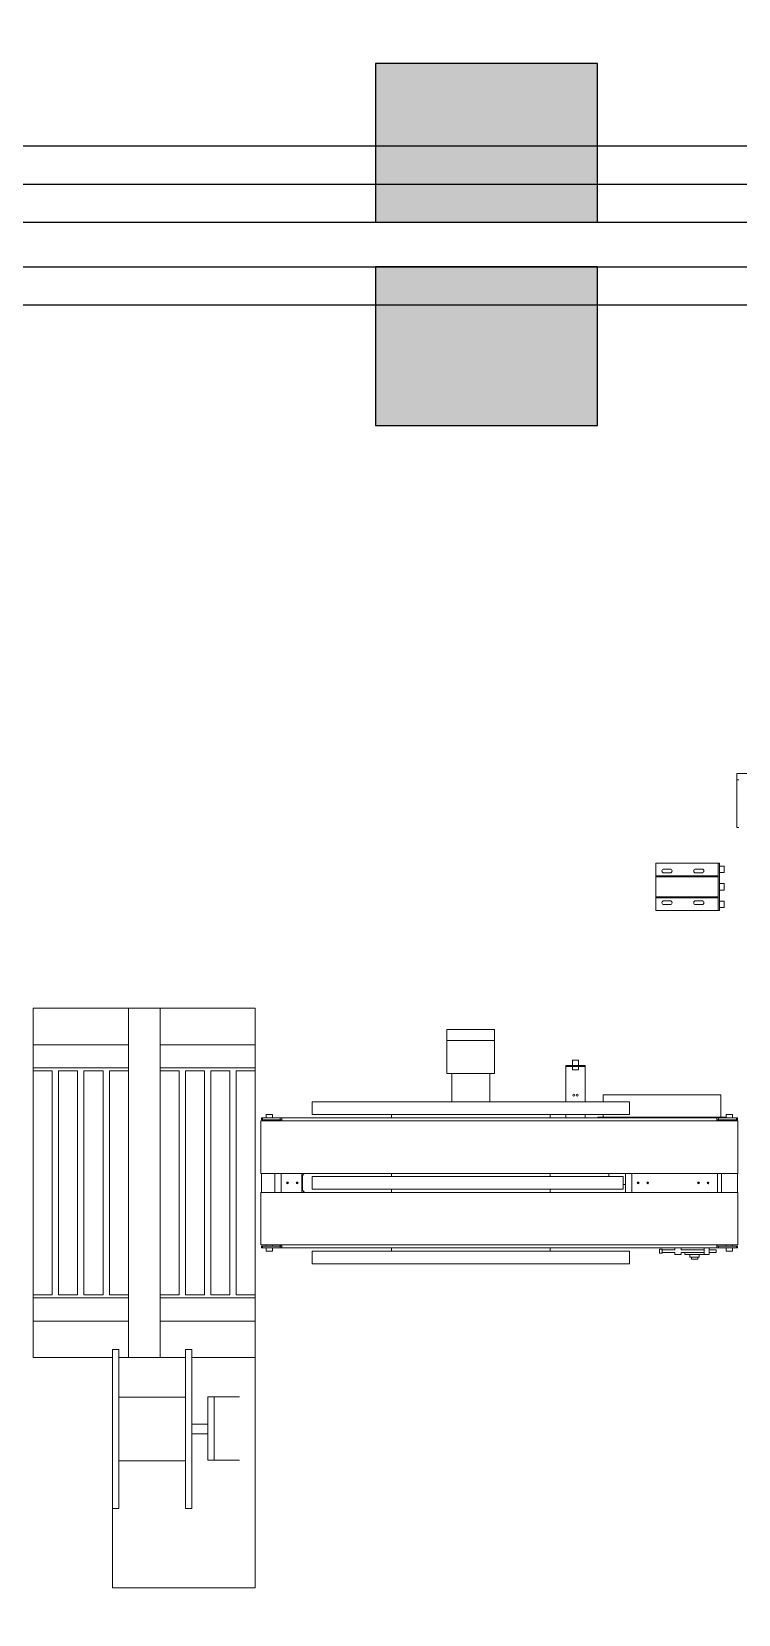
# Model space of a CAD drawing. Header units: inches. Extents: x -26985 to 86262, y -10753 to 149570.
# Drawn here: x 60998 to 63225, y 135034 to 140017 of the extents above; entities that cross this region are included whole.
import ezdxf

# ---------------------------------------------------------------- set-up
doc = ezdxf.new("R2010")
doc.units = ezdxf.units.IN
doc.header["$MEASUREMENT"] = 0
doc.layers.add('COLUMN', color=6, linetype='Continuous')
doc.layers.add('雨水管', color=7, linetype='Continuous')

# ---------------------------------------------------------------- blocks, each defined once
blk = doc.blocks.new('柱左')
at = {"layer": '雨水管'}
h = blk.add_hatch(color=256, dxfattribs=at)
h.paths.add_polyline_path([(153481.4, -52699.2), (153481.4, -52099.2), (152981.4, -52099.2), (152981.4, -52699.2)])
h.paths.add_polyline_path([(152841.4, -52699.2), (152841.4, -52099.2), (152341.4, -52099.2), (152341.4, -52699.2)])
h.paths.add_polyline_path([(144851.4, -52699.2), (144851.4, -52099.2), (144251.4, -52099.2), (144251.4, -52699.2)])
h.paths.add_polyline_path([(135251.4, -52099.2), (135251.4, -52699.2), (135851.4, -52699.2), (135851.4, -52099.2)])
h.paths.add_polyline_path([(127801.4, -52099.2), (127301.4, -52099.2), (127301.4, -52699.2), (127801.4, -52699.2)])
h.paths.add_polyline_path([(119851.4, -52099.2), (119251.4, -52099.2), (119251.4, -52699.2), (119851.4, -52699.2)])
h.paths.add_polyline_path([(119251.4, -62699.2), (119851.4, -62699.2), (119851.4, -62099.2), (119251.4, -62099.2)])
h.paths.add_polyline_path([(127801.4, -62099.2), (127301.4, -62099.2), (127301.4, -62699.2), (127801.4, -62699.2)])
h.paths.add_polyline_path([(135251.4, -62099.2), (135251.4, -62699.2), (135851.4, -62699.2), (135851.4, -62099.2)])
h.paths.add_polyline_path([(144251.4, -62699.2), (144851.4, -62699.2), (144851.4, -62099.2), (144251.4, -62099.2)])
h.paths.add_polyline_path([(152841.4, -62699.2), (152841.4, -62099.2), (152341.4, -62099.2), (152341.4, -62699.2)])
h.paths.add_polyline_path([(153481.4, -62099.2), (152981.4, -62099.2), (152981.4, -62699.2), (153481.4, -62699.2)])
h.paths.add_polyline_path([(153481.4, -72049.2), (152981.4, -72049.2), (152981.4, -72749.2), (153481.4, -72749.2)])
h.paths.add_polyline_path([(152341.4, -72749.2), (152841.4, -72749.2), (152841.4, -72049.2), (152341.4, -72049.2)])
h.paths.add_polyline_path([(144251.4, -72749.2), (144851.4, -72749.2), (144851.4, -72049.2), (144251.4, -72049.2)])
h.paths.add_polyline_path([(135251.4, -72749.2), (135851.4, -72749.2), (135851.4, -72049.2), (135251.4, -72049.2)])
h.paths.add_polyline_path([(127801.4, -72049.2), (127301.4, -72049.2), (127301.4, -72749.2), (127801.4, -72749.2)])
h.paths.add_polyline_path([(119251.4, -72749.2), (119851.4, -72749.2), (119851.4, -72049.2), (119251.4, -72049.2)])
h.paths.add_polyline_path([(119251.4, -84019.2), (119851.4, -84019.2), (119851.4, -83319.2), (119251.4, -83319.2)])
h.paths.add_polyline_path([(127801.4, -83319.2), (127301.4, -83319.2), (127301.4, -84019.2), (127801.4, -84019.2)])
h.paths.add_polyline_path([(135251.4, -83319.2), (135251.4, -84019.2), (135851.4, -84019.2), (135851.4, -83319.2)])
h.paths.add_polyline_path([(144851.4, -83319.2), (144251.4, -83319.2), (144251.4, -84019.2), (144851.4, -84019.2)])
h.paths.add_polyline_path([(152841.4, -83319.2), (152341.4, -83319.2), (152341.4, -84019.2), (152841.4, -84019.2)])
h.paths.add_polyline_path([(152981.4, -83619.2), (152981.4, -84019.2), (153581.4, -84019.2), (153581.4, -83619.2)])
h.paths.add_polyline_path([(152981.4, -80099.2), (152981.4, -80499.2), (153581.4, -80499.2), (153581.4, -80099.2)])
at = {"layer": 'COLUMN'}
for points in [[(152841.4, -72049.2), (152341.4, -72049.2), (152341.4, -72749.2), (152841.4, -72749.2)], [(153481.4, -72049.2), (152981.4, -72049.2), (152981.4, -72749.2), (153481.4, -72749.2)]]:
    blk.add_lwpolyline(points, close=True, dxfattribs=at)

msp = doc.modelspace()

# ---------------------------------------------------------------- linework, layer by layer
at = {"color": 0, "linetype": 'Continuous', "lineweight": -3}
for p, q in [((-9688.6, 139656.9), (73931.4, 139656.9)), ((-9568.6, 139416.9), (73931.4, 139416.9)), ((-9568.6, 139276.9), (73931.4, 139276.9))]:
    msp.add_line(p, q, dxfattribs=at)
at = {"color": 1, "linetype": 'Continuous', "lineweight": -3}
for p, q in [((-9568.6, 139536.9), (73931.4, 139536.9)), ((-9568.6, 139156.9), (73931.4, 139156.9))]:
    msp.add_line(p, q, dxfattribs=at)
at = {"color": 0, "linetype": 'Continuous', "lineweight": 0}
for p, q in [((63220.4, 137681.3), (63315.4, 137681.3)), ((63220.4, 137661.3), (63220.4, 137681.3)), ((63226.4, 137661.3), (63220.4, 137661.3)), ((63220.4, 137661.3), (63220.4, 137511.3)), ((63220.4, 137511.3), (63226.4, 137511.3)), ((62965.5, 137399.4), (63161.5, 137399.4)), ((62965.5, 137359.4), (62965.5, 137399.4)), ((63161.5, 137249.4), (63161.5, 137399.4)), ((63161.5, 137399.4), (63165.5, 137399.4)), ((63165.5, 137249.4), (63165.5, 137399.4)), ((63165.5, 137389.4), (63180.5, 137389.4)), ((63180.5, 137369.4), (63180.5, 137389.4)), ((63141.5, 137359.4), (62965.5, 137359.4)), ((62965.5, 137359.4), (62965.5, 137355.4)), ((62965.5, 137293.4), (62965.5, 137355.4)), ((62965.5, 137355.4), (63141.5, 137355.4)), ((62990.5, 137380.4), (63010.5, 137380.4)), ((63010.5, 137368.4), (62990.5, 137368.4)), ((63090.5, 137380.4), (63110.5, 137380.4)), ((63110.5, 137368.4), (63090.5, 137368.4)), ((63141.5, 137355.4), (63141.5, 137359.4)), ((63141.5, 137359.4), (63161.5, 137359.4)), ((63161.5, 137355.4), (63141.5, 137355.4)), ((63161.5, 137359.4), (63161.5, 137355.4)), ((63165.5, 137369.4), (63180.5, 137369.4)), ((63165.5, 137334.4), (63180.5, 137334.4)), ((63180.5, 137314.4), (63180.5, 137334.4)), ((62965.5, 137293.4), (63141.5, 137293.4)), ((62965.5, 137289.4), (62965.5, 137293.4)), ((62965.5, 137249.4), (62965.5, 137289.4)), ((63141.5, 137289.4), (62965.5, 137289.4)), ((63141.5, 137293.4), (63141.5, 137289.4)), ((63161.5, 137293.4), (63141.5, 137293.4)), ((63141.5, 137289.4), (63161.5, 137289.4)), ((63161.5, 137289.4), (63161.5, 137293.4)), ((63165.5, 137314.4), (63180.5, 137314.4)), ((63161.5, 137249.4), (62965.5, 137249.4)), ((62990.5, 137280.4), (63010.5, 137280.4)), ((63010.5, 137268.4), (62990.5, 137268.4)), ((63090.5, 137280.4), (63110.5, 137280.4)), ((63110.5, 137268.4), (63090.5, 137268.4)), ((63161.5, 137249.4), (63165.5, 137249.4)), ((63165.5, 137279.4), (63180.5, 137279.4)), ((63165.5, 137259.4), (63180.5, 137259.4)), ((63180.5, 137259.4), (63180.5, 137279.4)), ((61003, 136827.3), (61003, 136942.3)), ((61003, 136942.3), (61303, 136942.3)), ((61303, 136942.3), (61303, 135842.3)), ((61403, 136942.3), (61303, 136942.3)), ((61403, 136942.3), (61703, 136942.3)), ((61403, 135842.3), (61403, 136942.3)), ((61703, 136942.3), (61703, 136827.3)), ((62457, 136875.6), (62307, 136875.6)), ((62307, 136875.6), (62307, 136840.3)), ((62457, 136840.3), (62307, 136840.3)), ((62307, 136840.3), (62307, 136737)), ((62457, 136840.3), (62457, 136875.6)), ((62457, 136840.3), (62457, 136737)), ((61003, 136827.3), (61303, 136827.3)), ((61003, 136754.3), (61003, 136827.3)), ((61003, 136827.3), (61303, 136827.3)), ((61403, 136827.3), (61703, 136827.3)), ((61403, 136827.3), (61703, 136827.3)), ((61703, 136827.3), (61703, 136754.3)), ((61003, 136745.3), (61003, 136754.3)), ((61303, 136754.3), (61003, 136754.3)), ((61003, 136745.3), (61063, 136745.3)), ((61003, 136745.3), (61003, 136039.3)), ((61063, 136745.3), (61063, 136039.3)), ((61083, 136745.3), (61143, 136745.3)), ((61083, 136745.3), (61083, 136039.3)), ((61143, 136745.3), (61143, 136039.3)), ((61163, 136745.3), (61223, 136745.3)), ((61163, 136745.3), (61163, 136039.3)), ((61223, 136745.3), (61223, 136039.3)), ((61243, 136745.3), (61303, 136745.3)), ((61243, 136745.3), (61243, 136039.3)), ((61703, 136754.3), (61403, 136754.3)), ((61463, 136745.3), (61403, 136745.3)), ((61463, 136039.3), (61463, 136745.3)), ((61543, 136745.3), (61483, 136745.3)), ((61483, 136039.3), (61483, 136745.3)), ((61543, 136039.3), (61543, 136745.3)), ((61623, 136745.3), (61563, 136745.3)), ((61563, 136039.3), (61563, 136745.3)), ((61623, 136039.3), (61623, 136745.3)), ((61703, 136745.3), (61643, 136745.3)), ((61643, 136039.3), (61643, 136745.3)), ((61703, 136754.3), (61703, 136745.3)), ((61703, 136039.3), (61703, 136745.3)), ((62457, 136737), (62307, 136737)), ((62322, 136647.3), (62322, 136737)), ((62442, 136737), (62442, 136647.3)), ((62742, 136762.3), (62682, 136762.3)), ((62682, 136762.3), (62682, 136758.3)), ((62682, 136758.3), (62682, 136647.3)), ((62742, 136758.3), (62682, 136758.3)), ((62721, 136778.3), (62703, 136778.3)), ((62703, 136778.3), (62703, 136762.3)), ((62703, 136758.3), (62703, 136748.3)), ((62703, 136748.3), (62721, 136748.3)), ((62721, 136778.3), (62721, 136762.3)), ((62721, 136758.3), (62721, 136748.3)), ((62742, 136762.3), (62742, 136758.3)), ((62742, 136758.3), (62742, 136647.3)), ((61882, 136647.3), (62882, 136647.3)), ((61882, 136607.3), (61882, 136647.3)), ((62799.5, 136669.3), (62799.5, 136647.3)), ((62799.5, 136669.3), (63169.5, 136669.3)), ((62882, 136607.3), (62882, 136647.3)), ((63169.5, 136669.3), (63169.5, 136599.3)), ((61720, 136587.3), (61747, 136587.3)), ((61720, 136587.3), (61720, 136422.3)), ((61722, 136597.3), (61725.3, 136597.3)), ((61722, 136591.3), (61722, 136597.3)), ((61725.3, 136591.3), (61722, 136591.3)), ((61744.5, 136597.3), (61725.3, 136597.3)), ((61725.3, 136591.3), (61725.3, 136597.3)), ((61744.5, 136591.3), (61725.3, 136591.3)), ((61757, 136607.3), (61737, 136607.3)), ((61737, 136607.3), (61737, 136597.3)), ((61737, 136591.3), (61737, 136587.3)), ((61744.5, 136597.3), (61781, 136597.3)), ((61781, 136591.3), (61744.5, 136591.3)), ((61747, 136587.3), (63197, 136587.3)), ((61757, 136607.3), (61757, 136597.3)), ((61757, 136591.3), (61757, 136587.3)), ((61781, 136597.3), (61787, 136597.3)), ((61781, 136597.3), (61781, 136591.3)), ((61787, 136591.3), (61781, 136591.3)), ((61782, 136587.3), (61782, 136591.3)), ((61787, 136597.3), (63157, 136597.3)), ((61787, 136587.3), (61787, 136597.3)), ((61882, 136607.3), (62882, 136607.3)), ((62132, 136607.3), (62132, 136597.3)), ((62632, 136597.3), (62632, 136607.3)), ((62682, 136607.3), (62682, 136597.3)), ((62742, 136607.3), (62742, 136597.3)), ((62785.5, 136599.3), (62782.5, 136599.3)), ((62782.5, 136599.3), (62782.5, 136597.3)), ((62799.5, 136599.3), (62785.5, 136599.3)), ((62799.5, 136607.3), (62799.5, 136599.3)), ((62799.5, 136599.3), (63169.5, 136599.3)), ((62801.5, 136599.3), (62801.5, 136597.3)), ((62814, 136599.3), (62814, 136597.3)), ((62830, 136599.3), (62830, 136597.3)), ((62842, 136597.3), (62842, 136599.3)), ((62932, 136597.3), (62932, 136599.3)), ((62944, 136599.3), (62944, 136597.3)), ((62960, 136599.3), (62960, 136597.3)), ((63025, 136599.3), (63025, 136597.3)), ((63045, 136599.3), (63045, 136597.3)), ((63117, 136597.3), (63117, 136599.3)), ((63117, 136599.3), (63117, 136597.3)), ((63133, 136597.3), (63133, 136599.3)), ((63133, 136599.3), (63133, 136597.3)), ((63157, 136597.3), (63163, 136597.3)), ((63157, 136597.3), (63157, 136587.3)), ((63163, 136591.3), (63157, 136591.3)), ((63163, 136597.3), (63199.5, 136597.3)), ((63163, 136591.3), (63163, 136597.3)), ((63163, 136591.3), (63199.5, 136591.3)), ((63167.5, 136599.3), (63167.5, 136597.3)), ((63169.5, 136599.3), (63183.5, 136599.3)), ((63183.5, 136599.3), (63186.5, 136599.3)), ((63186.5, 136599.3), (63186.5, 136597.3)), ((63207, 136607.3), (63187, 136607.3)), ((63187, 136607.3), (63187, 136597.3)), ((63187, 136591.3), (63187, 136587.3)), ((63197, 136587.3), (63224, 136587.3)), ((63218.8, 136597.3), (63199.5, 136597.3)), ((63218.8, 136591.3), (63199.5, 136591.3)), ((63207, 136607.3), (63207, 136597.3)), ((63207, 136591.3), (63207, 136587.3)), ((63218.8, 136597.3), (63222, 136597.3)), ((63218.8, 136591.3), (63218.8, 136597.3)), ((63218.8, 136591.3), (63222, 136591.3)), ((63222, 136591.3), (63222, 136597.3)), ((63224, 136587.3), (63224, 136422.3)), ((61747, 136422.3), (61720, 136422.3)), ((61722, 136422.3), (61722, 136362.3)), ((61747, 136422.3), (63197, 136422.3)), ((61764.7, 136362.3), (61764.7, 136422.3)), ((61784.5, 136362.3), (61784.5, 136422.3)), ((61784.5, 136422.3), (61849.5, 136422.3)), ((61849.5, 136362.3), (61849.5, 136422.3)), ((61852, 136372.3), (61852, 136412.3)), ((61882, 136412.3), (62862, 136412.3)), ((61882, 136412.3), (61882, 136372.3)), ((62132, 136422.3), (62132, 136412.3)), ((62632, 136412.3), (62632, 136422.3)), ((62816.8, 136422.3), (62816.8, 136412.3)), ((62862, 136412.3), (62862, 136372.3)), ((62869.7, 136387.4), (62862, 136387.4)), ((62869.7, 136362.3), (62869.7, 136422.3)), ((62889.5, 136362.3), (62889.5, 136422.3)), ((62889.5, 136422.3), (63159.5, 136422.3)), ((63159.5, 136362.3), (63159.5, 136422.3)), ((63172, 136422.3), (63172, 136362.3)), ((63224, 136422.3), (63197, 136422.3)), ((63222, 136422.3), (63222, 136362.3)), ((61747, 136362.3), (61720, 136362.3)), ((61720, 136362.3), (61720, 136197.3)), ((61747, 136362.3), (63197, 136362.3)), ((61784.5, 136362.3), (61849.5, 136362.3)), ((61882, 136372.3), (62862, 136372.3)), ((62132, 136372.3), (62132, 136362.3)), ((62632, 136362.3), (62632, 136372.3)), ((62889.5, 136362.3), (63159.5, 136362.3)), ((63224, 136362.3), (63197, 136362.3)), ((63224, 136362.3), (63224, 136197.3)), ((61720, 136197.3), (61747, 136197.3)), ((61722, 136187.3), (61722, 136193.3)), ((61722, 136193.3), (61725.3, 136193.3)), ((61725.3, 136187.3), (61725.3, 136193.3)), ((61744.5, 136193.3), (61725.3, 136193.3)), ((61737, 136197.3), (61737, 136193.3)), ((61744.5, 136193.3), (61781, 136193.3)), ((61747, 136197.3), (63197, 136197.3)), ((61757, 136197.3), (61757, 136193.3)), ((61781, 136187.3), (61781, 136193.3)), ((61781, 136193.3), (61787, 136193.3)), ((61782, 136193.3), (61782, 136197.3)), ((61787, 136187.3), (61787, 136197.3)), ((63157, 136197.3), (63157, 136187.3)), ((63163, 136193.3), (63157, 136193.3)), ((63163, 136187.3), (63163, 136193.3)), ((63163, 136193.3), (63199.5, 136193.3)), ((63187, 136197.3), (63187, 136193.3)), ((63197, 136197.3), (63224, 136197.3)), ((63218.8, 136193.3), (63199.5, 136193.3)), ((63207, 136197.3), (63207, 136193.3)), ((63218.8, 136187.3), (63218.8, 136193.3)), ((63218.8, 136193.3), (63222, 136193.3)), ((63222, 136187.3), (63222, 136193.3)), ((61725.3, 136187.3), (61722, 136187.3)), ((61725.3, 136187.3), (61744.5, 136187.3)), ((61737, 136187.3), (61737, 136177.3)), ((61737, 136177.3), (61757, 136177.3)), ((61781, 136187.3), (61744.5, 136187.3)), ((61757, 136187.3), (61757, 136177.3)), ((61781, 136187.3), (61787, 136187.3)), ((61787, 136187.3), (63157, 136187.3)), ((61882, 136177.3), (62882, 136177.3)), ((61882, 136177.3), (61882, 136137.3)), ((62132, 136187.3), (62132, 136177.3)), ((62632, 136177.3), (62632, 136187.3)), ((62882, 136177.3), (62882, 136137.3)), ((62977, 136170.8), (62977, 136183.8)), ((62977, 136183.8), (62985, 136183.8)), ((62977, 136170.8), (62985, 136170.8)), ((62985, 136183.8), (62985, 136170.8)), ((63025, 136181.3), (62985, 136181.3)), ((63025, 136173.3), (62985, 136173.3)), ((63025, 136187.3), (63025, 136181.3)), ((63025, 136173.3), (63025, 136167.3)), ((63025, 136167.3), (63045, 136167.3)), ((63045, 136187.3), (63045, 136181.3)), ((63117, 136181.3), (63045, 136181.3)), ((63117, 136173.3), (63045, 136173.3)), ((63045, 136173.3), (63045, 136167.3)), ((63056.5, 136167.3), (63056.5, 136173.3)), ((63117, 136167.3), (63056.5, 136167.3)), ((63072, 136158.3), (63072, 136167.3)), ((63102, 136158.3), (63072, 136158.3)), ((63077, 136158.3), (63077, 136152.3)), ((63077, 136152.3), (63097, 136152.3)), ((63097, 136158.3), (63097, 136152.3)), ((63102, 136158.3), (63102, 136167.3)), ((63117, 136187.3), (63117, 136167.3)), ((63117, 136167.3), (63133, 136167.3)), ((63133, 136187.3), (63133, 136167.3)), ((63155, 136181.3), (63133, 136181.3)), ((63155, 136173.3), (63133, 136173.3)), ((63155, 136173.3), (63155, 136181.3)), ((63157, 136187.3), (63163, 136187.3)), ((63163, 136187.3), (63199.5, 136187.3)), ((63187, 136187.3), (63187, 136177.3)), ((63187, 136177.3), (63207, 136177.3)), ((63199.5, 136187.3), (63218.8, 136187.3)), ((63207, 136187.3), (63207, 136177.3)), ((63218.8, 136187.3), (63222, 136187.3)), ((61882, 136137.3), (62882, 136137.3)), ((61003, 136030.3), (61003, 136039.3)), ((61063, 136039.3), (61003, 136039.3)), ((61143, 136039.3), (61083, 136039.3)), ((61223, 136039.3), (61163, 136039.3)), ((61303, 136039.3), (61243, 136039.3)), ((61403, 136039.3), (61463, 136039.3)), ((61483, 136039.3), (61543, 136039.3)), ((61563, 136039.3), (61623, 136039.3)), ((61643, 136039.3), (61703, 136039.3)), ((61703, 136039.3), (61703, 136030.3)), ((61003, 135957.3), (61003, 136030.3)), ((61003, 136030.3), (61303, 136030.3)), ((61403, 136030.3), (61703, 136030.3)), ((61703, 136030.3), (61703, 135957.3)), ((61303, 135957.3), (61003, 135957.3)), ((61003, 135842.3), (61003, 135957.3)), ((61303, 135957.3), (61003, 135957.3)), ((61703, 135957.3), (61403, 135957.3)), ((61703, 135957.3), (61403, 135957.3)), ((61703, 135957.3), (61703, 135842.3)), ((61253.2, 135842.3), (61003, 135842.3)), ((61253.2, 135367.3), (61253.2, 135867.3)), ((61253.2, 135867.3), (61273.2, 135867.3)), ((61273.2, 135867.3), (61273.2, 135367.3)), ((61303, 135842.3), (61273.2, 135842.3)), ((61403, 135842.3), (61303, 135842.3)), ((61483.2, 135842.3), (61403, 135842.3)), ((61483.2, 135367.3), (61483.2, 135867.3)), ((61483.2, 135867.3), (61503.2, 135867.3)), ((61503.2, 135867.3), (61503.2, 135367.3)), ((61703, 135842.3), (61503.2, 135842.3)), ((61703, 135117.3), (61703, 135842.3)), ((61483.2, 135717.3), (61273.2, 135717.3)), ((61553.2, 135719), (61553.2, 135519)), ((61553.2, 135719), (61573.2, 135719)), ((61573.2, 135719), (61573.2, 135519)), ((61573.2, 135719), (61652.8, 135719)), ((61503.2, 135632.3), (61553.2, 135632.3)), ((61503.2, 135602.3), (61553.2, 135602.3)), ((61483.2, 135517.3), (61273.2, 135517.3)), ((61553.2, 135519), (61573.2, 135519)), ((61573.2, 135519), (61652.8, 135519)), ((61253.2, 135367.3), (61253.2, 135117.3)), ((61253.2, 135367.3), (61273.2, 135367.3)), ((61483.2, 135367.3), (61503.2, 135367.3)), ((61703, 135117.3), (61253.2, 135117.3))]:
    msp.add_line(p, q, dxfattribs=at)
at = {"color": 0, "linetype": 'Continuous', "lineweight": 0, "extrusion": (3.05968e-34, 8.10423e-19, -1)}
for centre in [(-62707, 136668.3), (-62717, 136668.3)]:
    msp.add_circle(centre, 3, dxfattribs=at)
at = {"color": 0, "linetype": 'Continuous', "lineweight": 0}
for centre in [(61804.5, 136392.3), (62909.5, 136392.3)]:
    msp.add_circle(centre, 2.75, dxfattribs=at)
at = {"color": 0, "linetype": 'Continuous', "lineweight": 0, "extrusion": (-2.04183e-33, 8.10423e-19, -1)}
for centre in [(-61804.5, 136392.3), (-61834.5, 136392.3), (-62909.5, 136392.3), (-62939.5, 136392.3), (-63099.5, 136392.3), (-63129.5, 136392.3)]:
    msp.add_circle(centre, 2.1, dxfattribs=at)
at = {"color": 0, "linetype": 'Continuous', "lineweight": 0, "extrusion": (-4.1762e-33, 8.10423e-19, -1)}
for centre in [(-61834.5, 136392.3), (-62939.5, 136392.3), (-63099.5, 136392.3), (-63129.5, 136392.3)]:
    msp.add_circle(centre, 2.75, dxfattribs=at)
at = {"color": 0, "linetype": 'Continuous', "lineweight": 0, "extrusion": (1.48872e-34, 8.10423e-19, -1)}
for centre, start, end in [((-62990.5, 137374.4), 270, 90), ((-63010.5, 137374.4), 90, 270), ((-63090.5, 137374.4), 270, 90), ((-63110.5, 137374.4), 90, 270), ((-62990.5, 137274.4), 270, 90), ((-63010.5, 137274.4), 90, 270), ((-63090.5, 137274.4), 270, 90), ((-63110.5, 137274.4), 90, 270)]:
    msp.add_arc(centre, 6, start, end, dxfattribs=at)
at = {"color": 0, "linetype": 'Continuous', "lineweight": 0}
for centre, radius, start, end in [((61802, 136567.3), 30, 131.8103, 138.1897), ((61862, 136372.3), 10, 180, 270)]:
    msp.add_arc(centre, radius, start, end, dxfattribs=at)
at = {"color": 0, "linetype": 'Continuous', "lineweight": 0, "extrusion": (3.05968e-34, 8.10423e-19, -1)}
msp.add_arc((-61862, 136412.3), 10, 0, 90, dxfattribs=at)
at = {"color": 0, "linetype": 'Continuous', "lineweight": 0, "extrusion": (4.80788e-33, 8.10423e-19, -1)}
msp.add_arc((-62882, 136412.3), 10, 90, 90.2057, dxfattribs=at)
at = {"color": 0, "linetype": 'Continuous', "lineweight": 0, "extrusion": (-4.37208e-35, 8.10423e-19, -1)}
msp.add_arc((-62882, 136372.3), 10, 269.7943, 270, dxfattribs=at)
at = {"color": 0, "linetype": 'Continuous', "lineweight": 0, "extrusion": (-1.12151e-30, 8.10423e-19, -1)}
msp.add_arc((-61802, 136217.3), 30, 311.8103, 318.1897, dxfattribs=at)

# ---------------------------------------------------------------- block references
at = {"layer": '雨水管', "rotation": 90}
msp.add_blockref('柱左', (-9967.7, -13564.5), dxfattribs=at)

doc.saveas('drawing.dxf')
